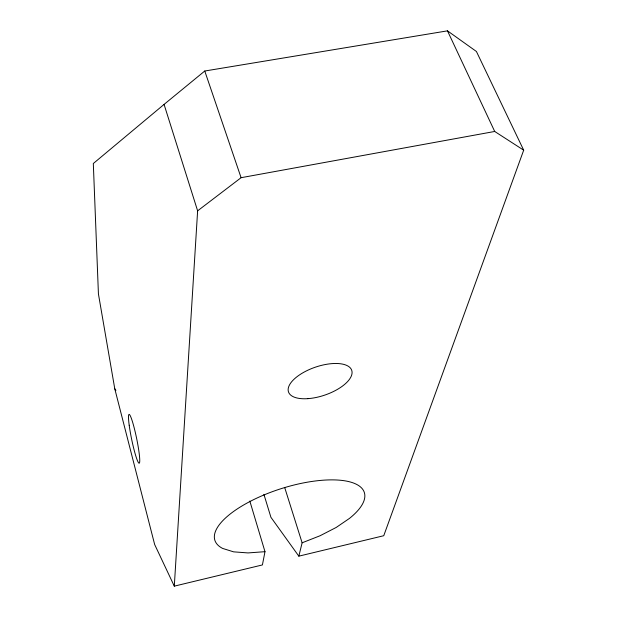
<?xml version="1.0" encoding="UTF-8"?>
<svg xmlns="http://www.w3.org/2000/svg" width="617" height="617" viewBox="0 0 617 617"><rect width="100%" height="100%" fill="white"/><g stroke="black" fill="none" stroke-linecap="round" stroke-linejoin="round"><path stroke-width="0.93" d="M249.823 501.043L264.986 551.683L262.41 564.933L174.295 586.15L197.625 210.837L164.068 104.404L204.759 71.017L447.487 30.85L476.417 51.489L523.686 150.178L383.751 535.718L298.829 556.164L270.925 517.308L263.906 494.348M298.829 556.164L302.122 542.806L284.745 487.685M164.068 104.404L93.314 163.513L98.427 293.931L114.777 388.795L154.659 544.51L174.295 586.15M197.625 210.837L241.093 177.696L494.711 131.467L523.686 150.178M302.122 542.806L320.084 535.741L336.203 527.45L349.469 518.403A78.444 28.999 -17.7 0 0 343.538 480.62A78.444 28.999 -17.7 0 0 245.713 503.796A78.444 28.999 -17.7 0 0 222.683 548.444L233.604 551.845L248.034 552.925L264.986 551.683M114.777 388.795L115.934 390.306M447.487 30.85L494.711 131.467M204.759 71.017L241.093 177.696M307.837 398.651A33.403 14.731 -18.9 0 0 351.806 370.593A33.403 14.731 -18.9 0 0 300.695 374.126A33.403 14.731 -18.9 0 0 307.837 398.651M129.2 425.252A24.958 2.53 78.3 0 0 138.925 463.159A24.958 2.53 78.3 0 0 134.19 427.859A24.958 2.53 78.3 0 0 129.2 425.252"/></g></svg>
